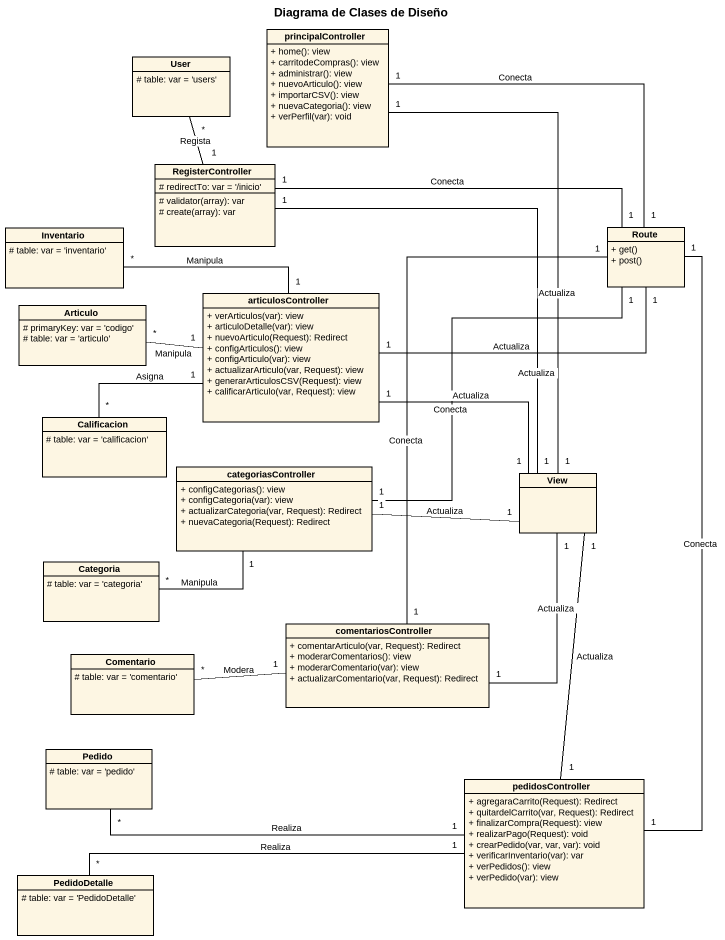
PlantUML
@startuml
title Diagrama de Clases de Diseño
hide circle
hide empty members
skinparam classAttributeIconSize 0
class principalController {
  + home(): view
  + carritodeCompras(): view
  + administrar(): view
  + nuevoArticulo(): view
  + importarCSV(): view
  + nuevaCategoria(): view
  + verPerfil(var): void
}
class User {
  # table: var = 'users'
}
class RegisterController {
  # redirectTo: var = '/inicio'
  # validator(array): var
  # create(array): var
}
class Inventario {
  # table: var = 'inventario'
}
class Route {
  + get()
  + post()
}
class Articulo {
  # primaryKey: var = 'codigo'
  # table: var = 'articulo'
}
class articulosController {
  + verArticulos(var): view
  + articuloDetalle(var): view
  + nuevoArticulo(Request): Redirect
  + configArticulos(): view
  + configArticulo(var): view
  + actualizarArticulo(var, Request): view
  + generarArticulosCSV(Request): view
  + calificarArticulo(var, Request): view
}
class Calificacion {
  # table: var = 'calificacion'
}
class categoriasController {
  + configCategorias(): view
  + configCategoria(var): view
  + actualizarCategoria(var, Request): Redirect
  + nuevaCategoria(Request): Redirect
}
class View
class Categoria {
  # table: var = 'categoria'
}
class comentariosController {
  + comentarArticulo(var, Request): Redirect
  + moderarComentarios(): view
  + moderarComentario(var): view
  + actualizarComentario(var, Request): Redirect
}
class Comentario {
  # table: var = 'comentario'
}
class Pedido {
  # table: var = 'pedido'
}
class pedidosController {
  + agregaraCarrito(Request): Redirect
  + quitardelCarrito(var, Request): Redirect
  + finalizarCompra(Request): view
  + realizarPago(Request): void
  + crearPedido(var, var, var): void
  + verificarInventario(var): var
  + verPedidos(): view
  + verPedido(var): view
}
class PedidoDetalle {
  # table: var = 'PedidoDetalle'
}
RegisterController "1" -up- "*" User : Regista
RegisterController "1" -right- "1" Route : Conecta
Route "1" -left- "1" principalController : Conecta
Route "1" -left- "1" articulosController : Actualiza
Route "1" -- "1" categoriasController : Conecta
Route "1" -- "1" comentariosController : Conecta
Route "1" -- "1" pedidosController : Conecta
articulosController "1" -left- "*" Inventario : Manipula
articulosController "1" -left- "*" Articulo : Manipula
articulosController "1" -left- "*" Calificacion : Asigna
categoriasController "1" -left- "*" Categoria : Manipula
View "1" -up- "1" principalController : Actualiza
View "1" -up- "1" RegisterController : Actualiza
View "1" -left- "1" articulosController : Actualiza
View "1" -left- "1" categoriasController : Actualiza
View "1" -- "1" pedidosController : Actualiza
comentariosController "1" -up- "1" View : Actualiza
comentariosController "1" -left- "*" Comentario : Modera
pedidosController "1" -left- "*" Pedido : Realiza
pedidosController "1" -left- "*" PedidoDetalle : Realiza
@enduml
